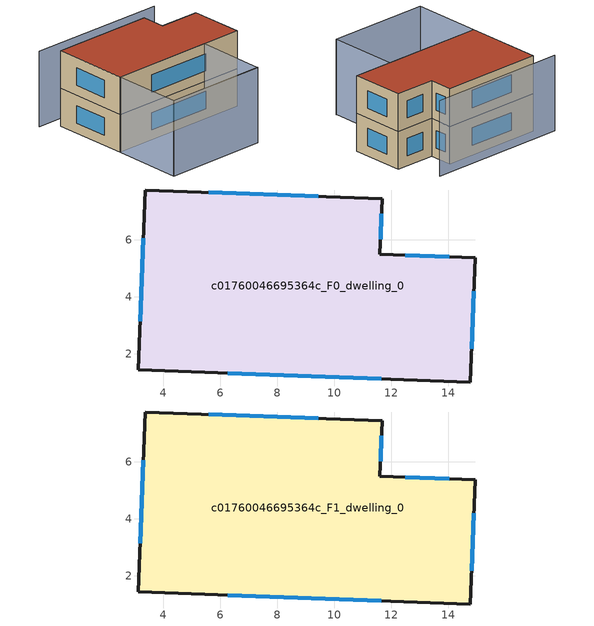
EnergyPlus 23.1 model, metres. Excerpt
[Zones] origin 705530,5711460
c01760046695364c_F0_dwelling_0
 floor ground (EU_floor_Construction): 14.94,5.37 14.77,1.01 3.14,1.44 3.37,7.74 11.68,7.43 11.6,5.49 z0
 wall outside (EU_wall_Construction): 3.37,7.74 3.14,1.44 14.77,1.01 14.94,5.37 11.6,5.49 11.68,7.43 3.37,7.74 z0:3
 window (EU_Window_Construction): 3.31,6.05 3.2,3.13 / 9.45,7.51 5.6,7.66 / 11.62,6.01 11.66,6.91 / 14.04,5.4 12.5,5.46 / 14.82,2.18 14.89,4.2 / 6.26,1.32 11.65,1.12 z0.81:2.19
c01760046695364c_F1_dwelling_0
 floor to c01760046695364c_F0_dwelling_0 (EU_floor_Construction): 14.94,5.37 14.77,1.01 3.14,1.44 3.37,7.74 11.68,7.43 11.6,5.49 z3
 wall outside (EU_wall_Construction): 3.37,7.74 3.14,1.44 14.77,1.01 14.94,5.37 11.6,5.49 11.68,7.43 3.37,7.74 z3:6
 window (EU_Window_Construction): 3.31,6.05 3.2,3.13 / 9.45,7.51 5.6,7.66 / 11.62,6.01 11.66,6.91 / 14.04,5.4 12.5,5.46 / 14.82,2.18 14.89,4.2 / 6.26,1.32 11.65,1.12 z3.81:5.19
 roof outside (EU_roof_Construction): 14.77,1.01 14.94,5.37 11.6,5.49 11.68,7.43 3.37,7.74 3.14,1.44 z6
shading: 13.64,8.35 2.22,8.76 / 2.94,-4.18 11.28,-4.47 / 2.94,-4.18 3.14,1.44 / 3.14,1.44 11.47,1.15 / 11.47,1.15 11.28,-4.47 / 11.28,-4.47 2.94,-4.18 z0:6
[Building]
EU S2 Campaign: North Axis=0; Terrain=City; Solar Distribution=FullExterior
[Site:Location]
London: Latitude=51.5; Longitude=-0.5; Time Zone=0; Elevation=25
[SizingPeriod:WeatherFileDays]
AnnualSizingPeriod: Begin Month=1; Begin Day of Month=1; End Month=12; End Day of Month=31; Day of Week for Start Day=Monday; Use Weather File Daylight Saving Period=No; Use Weather File Rain and Snow Indicators=No
[MATERIAL]
EU_InternalMass_Material: Roughness=MediumRough; Thickness=0.1; Conductivity=1; Density=1800; Specific Heat=900; Thermal Absorptance=0.9; Solar Absorptance=0.7; Visible Absorptance=0.7
[MATERIAL:NOMASS] Roughness=MediumRough; Thermal Absorptance=0.9; Solar Absorptance=0.7; Visible Absorptance=0.7
Name | Thermal Resistance
EU_wall_NoMass | 0.735294
EU_roof_NoMass | 0.520833
EU_floor_NoMass | 1.81159
[WINDOWMATERIAL:SIMPLEGLAZINGSYSTEM]
EU_Window_SimpleGlazing: UFactor=3.92; Solar Heat Gain Coefficient=0.85; Visible Transmittance=0.85
[CONSTRUCTION]
EU_wall_Construction: EU_wall_NoMass
EU_roof_Construction: EU_roof_NoMass
EU_floor_Construction: EU_floor_NoMass
EU_Window_Construction: EU_Window_SimpleGlazing
EU_InternalMass_Construction: EU_InternalMass_Material
[ZONE] Type=1; Multiplier=1; Ceiling Height=autocalculate; Floor Area=autocalculate; Part of Total Floor Area=Yes
Name | Volume
c01760046695364c_F0_dwelling_0 | 200.837
c01760046695364c_F1_dwelling_0 | 200.834
[INTERNALMASS] Construction=EU_InternalMass_Construction; Surface Area=66.9452
Name | Zone or ZoneList
c01760046695364c_F0_dwelling_0_EU_InternalMass | c01760046695364c_F0_dwelling_0
c01760046695364c_F1_dwelling_0_EU_InternalMass | c01760046695364c_F1_dwelling_0
[OTHEREQUIPMENT] Fuel Type=Electricity; Design Level Calculation Method=Watts/Area; Power per Zone Floor Area=1; Fraction Latent=0; Fraction Radiant=0; Fraction Lost=0; Carbon Dioxide Generation Rate=0; EndUse Subcategory=EU_Step8_InternalGains
Name | Zone or ZoneList or Space or SpaceList | Schedule
EU_Step8_InternalGain_c01760046695364c_F0_dwelling_0_f000 | c01760046695364c_F0_dwelling_0 | EU_Step8_GainSchedule_c01760046695364c_F0_dwelling_0_f000
EU_Step8_InternalGain_c01760046695364c_F1_dwelling_0_f000 | c01760046695364c_F1_dwelling_0 | EU_Step8_GainSchedule_c01760046695364c_F1_dwelling_0_f000
[ZONEVENTILATION:DESIGNFLOWRATE] Schedule=EU_AlwaysOn; Design Flow Rate Calculation Method=AirChanges/Hour; Air Changes per Hour=0.48; Ventilation Type=Natural; Fan Pressure Rise=0; Fan Total Efficiency=1; Constant Term Coefficient=1; Temperature Term Coefficient=0; Velocity Term Coefficient=0; Velocity Squared Term Coefficient=0; Minimum Indoor Temperature=-100; Maximum Indoor Temperature=100; Delta Temperature=-100; Minimum Outdoor Temperature=-100; Maximum Outdoor Temperature=100; Maximum Wind Speed=40
Name | Zone or ZoneList or Space or SpaceList
EU_ConstantAir_c01760046695364c_F0_dwelling_0 | c01760046695364c_F0_dwelling_0
EU_ConstantAir_c01760046695364c_F1_dwelling_0 | c01760046695364c_F1_dwelling_0
[HVACTEMPLATE:THERMOSTAT] Constant Heating Setpoint=20; Constant Cooling Setpoint=50
EU_HeatOnly_c01760046695364c_F0_dwelling_0; EU_HeatOnly_c01760046695364c_F1_dwelling_0
[HVACTEMPLATE:ZONE:IDEALLOADSAIRSYSTEM] System Availability Schedule=EU_AlwaysOn; Maximum Heating Supply Air Temperature=50; Minimum Cooling Supply Air Temperature=13; Maximum Heating Supply Air Humidity Ratio=0.0156; Minimum Cooling Supply Air Humidity Ratio=0.0077; Heating Limit=NoLimit; Cooling Limit=NoLimit; Heating Availability Schedule=EU_AlwaysOn; Cooling Availability Schedule=EU_CoolingOff; Dehumidification Control Type=ConstantSensibleHeatRatio; Cooling Sensible Heat Ratio=0.7; Dehumidification Setpoint=60; Humidification Control Type=None; Humidification Setpoint=30; Outdoor Air Method=None; Outdoor Air Flow Rate per Person=0.00944; Outdoor Air Flow Rate per Zone Floor Area=0; Outdoor Air Flow Rate per Zone=0; Demand Controlled Ventilation Type=None; Outdoor Air Economizer Type=NoEconomizer; Heat Recovery Type=None; Sensible Heat Recovery Effectiveness=0.7; Latent Heat Recovery Effectiveness=0.65
Name | Template Thermostat
c01760046695364c_F0_dwelling_0 | EU_HeatOnly_c01760046695364c_F0_dwelling_0
c01760046695364c_F1_dwelling_0 | EU_HeatOnly_c01760046695364c_F1_dwelling_0
[SIZING:ZONE] Zone Cooling Design Supply Air Temperature Input Method=SupplyAirTemperature; Zone Cooling Design Supply Air Temperature=13; Zone Heating Design Supply Air Temperature Input Method=SupplyAirTemperature; Zone Heating Design Supply Air Temperature=50; Zone Cooling Design Supply Air Humidity Ratio=0.008; Zone Heating Design Supply Air Humidity Ratio=0.008; Cooling Design Air Flow Method=DesignDay; Cooling Design Air Flow Rate=0; Cooling Minimum Air Flow per Zone Floor Area=0.000762; Cooling Minimum Air Flow=0; Cooling Minimum Air Flow Fraction=0.2; Heating Design Air Flow Method=DesignDay; Heating Design Air Flow Rate=0; Heating Maximum Air Flow per Zone Floor Area=0.002032; Heating Maximum Air Flow=0.141576; Heating Maximum Air Flow Fraction=0.3; Account for Dedicated Outdoor Air System=No; Dedicated Outdoor Air System Control Strategy=NeutralSupplyAir; Dedicated Outdoor Air Low Setpoint Temperature for Design=autosize; Dedicated Outdoor Air High Setpoint Temperature for Design=autosize; Zone Load Sizing Method=Sensible Load Only No Latent Load; Zone Latent Cooling Design Supply Air Humidity Ratio Input Method=HumidityRatioDifference; Zone Cooling Design Supply Air Humidity Ratio Difference=0.005; Zone Latent Heating Design Supply Air Humidity Ratio Input Method=HumidityRatioDifference; Zone Humidification Design Supply Air Humidity Ratio Difference=0.005
c01760046695364c_F0_dwelling_0; c01760046695364c_F1_dwelling_0
[SCHEDULE:CONSTANT]
Name | Hourly Value
EU_AlwaysOn | 1
EU_CoolingOff | 0
[SCHEDULE:FILE] Column Number=1; Rows to Skip at Top=0; Number of Hours of Data=8760; Column Separator=Comma; Interpolate to Timestep=No; Minutes per Item=60; Adjust Schedule for Daylight Savings=Yes
Name | File
EU_Step8_GainSchedule_c01760046695364c_F0_dwelling_0_f000 | ../../schedules/c01760046695364c/c01760046695364c_F0_dwelling_0_f000_gain.csv
EU_Step8_GainSchedule_c01760046695364c_F1_dwelling_0_f000 | ../../schedules/c01760046695364c/c01760046695364c_F1_dwelling_0_f000_gain.csv
